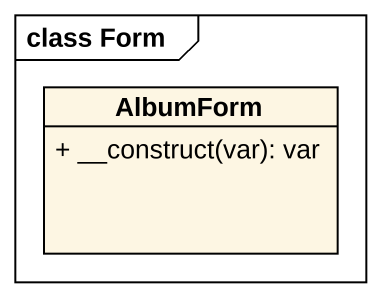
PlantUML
@startuml
mainframe class Form
hide circle
hide empty members
skinparam classAttributeIconSize 0
class AlbumForm {
  + __construct(var): var
}
@enduml
